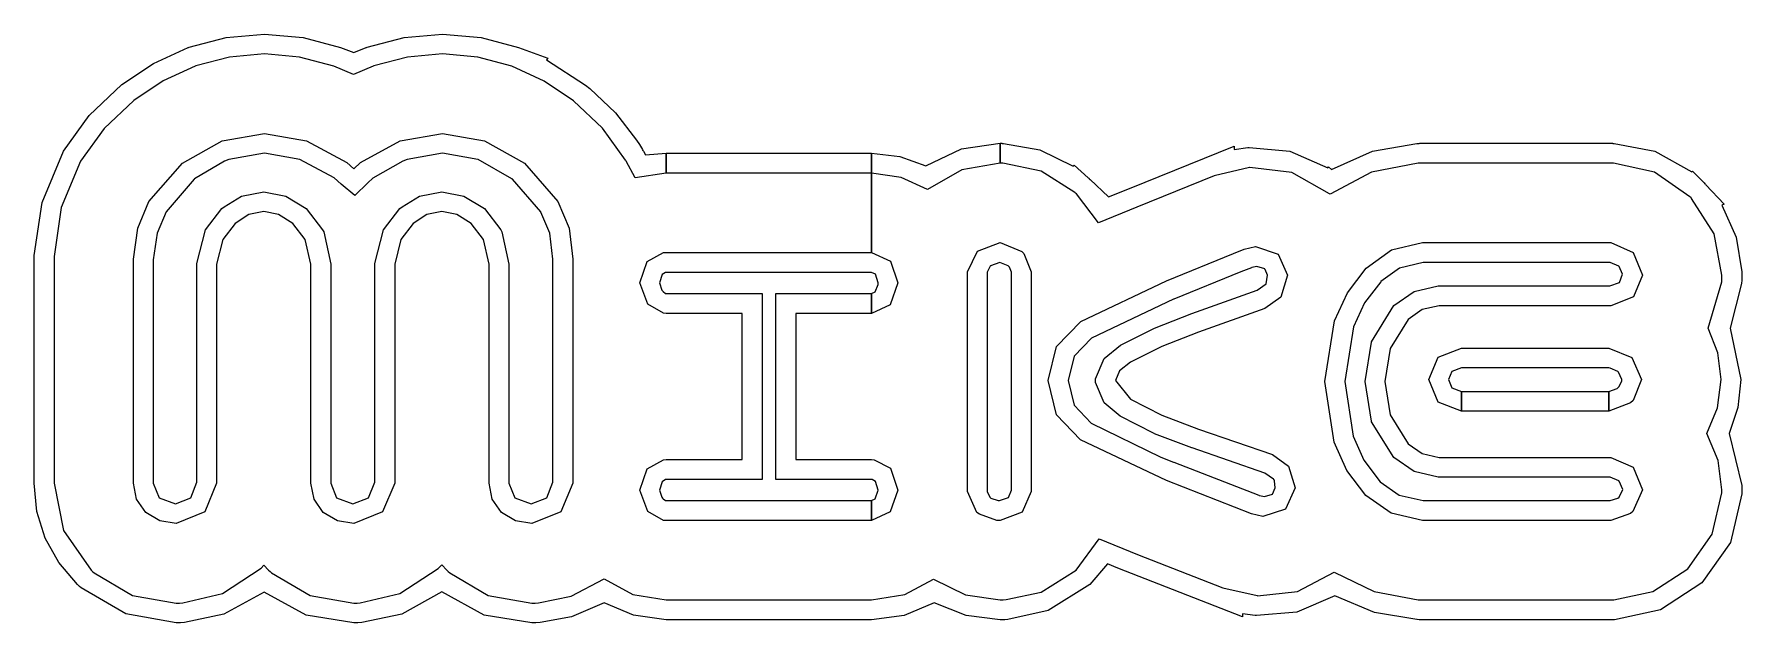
# Model space of a CAD drawing. Extents: x 0 to 45.5, y 0.2 to 15.9.
import ezdxf

# ---------------------------------------------------------------- set-up
doc = ezdxf.new("R2010")
doc.units = 0

msp = doc.modelspace()

# ---------------------------------------------------------------- linework, layer by layer
at = {"layer": 'Layer 1', "color": 7}
for points in [[(28.11459, 12.023307), (28.111944, 12.025635), (28.113267, 12.024338), (28.116971, 12.021243), (28.140254, 11.999521), (28.629733, 11.535468), (29.190913, 11.759226), (31.976178, 12.886561), (31.976178, 12.802583), (32.339716, 12.849097), (32.345007, 12.849599), (32.357443, 12.850631), (32.370143, 12.851425), (32.375434, 12.851663), (33.460456, 12.754336), (34.471461, 12.315538), (34.494215, 12.338002), (34.575442, 12.26876), (35.667938, 12.755434), (36.85112, 12.960724), (36.852179, 12.960724), (36.910387, 12.96382), (36.92441, 12.964587), (42.062876, 12.964587), (42.072137, 12.964322), (42.108649, 12.963026), (43.190066, 12.75719), (44.172661, 12.208038), (44.194621, 12.222511), (44.501273, 11.910647), (44.525879, 11.884797), (44.526938, 11.883527), (44.535669, 11.874743), (44.55075, 11.858974), (45.03335, 11.341423), (44.974348, 11.31224), (45.360043, 10.466728), (45.507218, 9.537417), (45.508276, 9.452406), (45.508276, 9.338715), (45.506424, 9.316226), (45.498751, 9.225288), (45.498486, 9.224759), (45.198978, 8.036729), (45.482082, 6.664733), (45.403071, 5.924007), (45.171462, 5.229159), (45.506424, 3.844728), (45.508276, 3.726672), (45.508276, 3.67603), (45.508011, 3.66595), (45.506424, 3.625363), (45.203377, 2.326369), (44.440154, 1.245677), (43.337571, 0.52619), (42.111559, 0.266164), (42.110766, 0.266164), (42.073195, 0.264868), (42.063935, 0.264603), (36.92441, 0.264603), (36.910387, 0.26537), (36.852179, 0.268466), (36.85112, 0.268466), (35.718044, 0.457289), (34.663548, 0.900211), (33.648244, 0.469761), (32.578369, 0.377765), (32.572549, 0.377765), (32.559584, 0.378294), (32.546619, 0.379591), (32.541063, 0.380093), (32.203191, 0.42248), (32.203191, 0.343158), (28.877118, 1.639958), (28.877118, 1.641519), (28.604862, 1.752353), (28.132052, 1.200724), (27.020116, 0.509709), (25.948501, 0.27262), (25.947999, 0.27262), (25.864787, 0.266164), (25.844123, 0.264603), (25.740248, 0.264603), (24.834051, 0.377616), (23.980163, 0.717543), (23.189311, 0.382141), (22.311782, 0.264603), (16.846502, 0.264603), (15.967915, 0.38346), (15.187673, 0.716511), (14.320654, 0.344639), (13.481853, 0.19097), (13.372025, 0.181921), (13.262223, 0.181921), (11.994847, 0.390521), (10.864175, 1.006414), (9.794132, 0.41486), (8.735896, 0.19097), (8.626067, 0.181921), (8.516265, 0.181921), (7.252958, 0.389149), (6.125202, 1.00099), (5.057494, 0.412515), (4.006475, 0.19097), (3.896646, 0.181921), (3.786844, 0.181921), (2.440489, 0.418577), (1.254703, 1.116481), (1.253668, 1.117275), (1.212587, 1.152649), (1.203284, 1.160931), (1.193984, 1.16945), (1.154709, 1.206651), (1.15419, 1.20718), (0.655255, 1.787361), (0.293901, 2.440868), (0.074145, 3.15139), (0, 3.902619), (0, 9.922147), (0.000517, 9.932466), (0.002067, 9.970195), (0.210775, 11.389901), (0.780313, 12.754005), (1.462378, 13.708868), (2.337321, 14.531156), (3.178471, 15.090178), (4.106196, 15.5174), (4.109053, 15.518432), (4.11162, 15.519207), (4.130749, 15.525925), (5.113367, 15.785162), (6.135018, 15.875), (7.165374, 15.785203), (8.163841, 15.5174), (8.522986, 15.386659), (8.852153, 15.5174), (8.855011, 15.518432), (8.857577, 15.519207), (8.876707, 15.525925), (9.859325, 15.785162), (10.880976, 15.875), (11.911332, 15.785203), (12.909798, 15.5174), (13.690609, 15.233439), (13.651345, 15.194421), (14.695204, 14.517978), (14.812256, 14.426511), (15.491156, 13.779287), (16.051192, 13.048566), (16.055082, 13.048566), (16.128451, 12.929186), (16.210101, 12.79663), (16.218382, 12.783215), (16.218885, 12.782157), (16.217086, 12.785015), (16.218885, 12.782157), (16.220446, 12.779591), (16.221981, 12.776733), (16.221716, 12.777262), (16.220446, 12.779591), (16.224574, 12.772606), (16.235686, 12.754005), (16.294582, 12.653755), (16.846502, 12.700004), (16.846502, 12.170838), (16.014495, 12.04397), (15.779624, 12.485295), (15.765681, 12.50879), (15.75949, 12.5194), (15.14615, 13.370653), (14.374556, 14.097074), (13.59106, 14.625959), (12.728665, 15.019757), (12.728929, 15.020013), (11.819389, 15.264044), (10.880976, 15.345834), (9.950947, 15.264011), (9.052152, 15.026734), (9.033022, 15.020013), (8.512138, 14.801682), (7.982707, 15.019757), (7.982972, 15.020013), (7.073431, 15.264044), (6.135018, 15.345834), (5.204989, 15.264011), (4.306194, 15.026734), (4.287065, 15.020013), (3.435316, 14.627461), (2.656413, 14.108961), (1.862739, 13.362873), (1.2361, 12.485295), (0.72172, 11.252636), (0.530716, 9.950563), (0.529166, 9.911537), (0.529166, 3.902619), (0.780884, 2.648046), (1.518767, 1.590878), (1.558042, 1.553678), (1.599126, 1.518277), (2.62294, 0.915312), (3.786844, 0.711087), (3.87495, 0.711087), (3.962554, 0.71831), (5.021349, 0.964246), (6.048473, 1.64099), (6.121842, 1.717746), (6.24818, 1.590878), (6.287471, 1.553678), (6.328534, 1.518277), (7.352361, 0.915312), (8.516265, 0.711087), (8.604371, 0.711087), (8.691975, 0.71831), (9.748035, 0.962798), (10.77038, 1.62964), (10.861608, 1.724202), (10.994138, 1.590878), (11.033429, 1.553678), (11.074492, 1.518277), (12.098319, 0.915312), (13.262223, 0.711087), (13.350329, 0.711087), (13.437932, 0.71831), (14.315286, 0.896996), (15.190795, 1.351351), (15.952807, 0.942088), (16.846502, 0.793769), (22.311782, 0.793769), (23.199593, 0.938238), (23.970347, 1.346192), (24.817475, 0.931511), (25.740248, 0.793769), (25.823724, 0.793769), (25.906909, 0.800225), (26.83166, 1.004245), (27.770896, 1.587518), (28.383935, 2.422357), (29.406284, 2.001961), (31.674025, 1.117513), (31.674025, 1.118042), (32.591334, 0.906931), (32.596626, 0.906428), (32.602446, 0.906164), (33.664913, 1.021969), (34.644233, 1.534548), (35.707196, 1.013694), (36.880489, 0.796865), (36.938433, 0.793769), (42.054939, 0.793769), (42.092774, 0.795065), (43.137943, 1.016293), (44.072384, 1.626279), (44.720811, 2.543599), (44.977523, 3.645524), (44.97911, 3.686085), (44.97911, 3.726672), (44.87622, 4.509328), (44.575886, 5.22527), (44.856674, 5.912815), (44.952916, 6.664733), (44.865571, 7.379815), (44.61134, 8.038025), (44.971437, 9.270241), (44.97911, 9.361205), (44.97911, 9.452406), (44.769163, 10.555899), (44.163136, 11.498003), (44.163665, 11.498268), (44.145409, 11.516868), (44.124242, 11.539622), (44.123449, 11.539093), (43.177531, 12.193629), (42.090128, 12.434125), (42.053351, 12.435421), (36.938433, 12.435421), (36.880489, 12.432325), (35.643299, 12.191528), (34.536284, 11.606006), (34.522525, 11.618151), (34.522261, 11.617648), (33.519557, 12.186931), (32.40057, 12.323026), (32.395013, 12.322762), (32.389722, 12.322259), (31.447012, 12.101067), (31.447012, 12.101597), (29.380884, 11.265197), (28.363827, 10.845859), (27.775659, 11.61532), (27.776188, 11.615584), (27.754492, 11.635216), (27.734384, 11.654346), (27.733855, 11.653816), (26.836601, 12.219796), (25.814411, 12.434125), (25.77721, 12.435421), (25.740248, 12.435421), (25.740248, 12.964587), (25.786497, 12.964587), (25.795546, 12.964322), (25.832746, 12.963026), (26.802215, 12.794239), (27.691257, 12.359724), (27.715069, 12.383219), (28.088131, 12.04786), (28.104006, 12.033387), (28.113002, 12.024603), (28.11459, 12.023307), (28.11459, 12.023307)], [(14.353628, 3.902619), (14.031167, 3.137806), (13.262223, 2.827751), (12.828138, 2.902165), (12.451937, 3.125407), (12.203894, 3.476806), (12.121209, 3.902619), (12.121209, 9.739982), (11.972381, 10.401439), (11.641652, 10.831387), (11.261314, 11.062897), (10.864439, 11.145579), (10.467565, 11.062897), (10.103763, 10.831387), (9.773035, 10.401439), (9.60767, 9.739982), (9.60767, 3.902619), (9.28521, 3.137806), (8.516265, 2.827751), (8.082181, 2.902165), (7.70598, 3.125407), (7.457937, 3.476806), (7.375251, 3.902619), (7.375251, 9.739982), (7.226423, 10.401439), (6.895694, 10.831387), (6.515356, 11.062897), (6.118482, 11.145579), (5.721607, 11.062897), (5.357806, 10.831387), (5.027077, 10.401439), (4.861713, 9.739982), (4.861713, 3.902619), (4.551658, 3.137806), (3.786844, 2.827751), (3.352759, 2.902165), (2.976559, 3.125407), (2.728515, 3.476806), (2.64583, 3.902619), (2.64583, 9.872273), (2.765719, 10.703229), (3.059241, 11.410162), (3.952209, 12.435421), (5.010541, 13.030733), (6.135018, 13.22917), (7.259496, 13.030733), (8.334364, 12.451957), (8.516265, 12.286593), (8.698166, 12.451957), (9.756498, 13.030733), (10.880976, 13.22917), (12.005454, 13.030733), (13.063786, 12.435421), (13.956753, 11.410162), (14.254409, 10.703229), (14.353628, 9.872273), (14.353628, 3.902619), (14.353628, 3.902619)], [(22.489555, 9.242857), (22.420314, 9.473838), (22.311782, 9.525008), (16.860181, 9.525008), (16.824277, 9.523209), (16.739002, 9.464286), (16.738738, 9.464551), (16.668729, 9.242857), (16.725059, 9.049843), (16.740563, 9.031508), (16.749612, 9.021692), (16.758396, 9.011347), (16.822478, 8.962769), (16.85735, 8.96097), (19.401369, 8.96097), (19.401369, 4.003637), (16.85735, 4.003637), (16.824277, 4.002102), (16.739002, 3.94318), (16.668729, 3.72175), (16.725059, 3.528472), (16.740563, 3.510137), (16.749612, 3.500321), (16.758132, 3.489976), (16.821684, 3.441663), (16.860446, 3.439599), (22.311782, 3.439599), (22.311782, 2.910433), (16.846502, 2.910433), (16.774139, 2.914296), (16.350674, 3.152526), (16.139563, 3.72175), (16.340064, 4.29071), (16.773901, 4.529205), (16.846502, 4.532803), (18.872203, 4.532803), (18.872203, 8.431804), (16.846502, 8.431804), (16.774139, 8.435402), (16.350674, 8.673897), (16.139563, 9.242857), (16.340064, 9.812081), (16.773901, 10.050311), (16.846502, 10.054174), (22.311782, 10.054174), (22.311782, 12.700004), (23.069395, 12.613102), (23.761564, 12.36618), (24.711983, 12.815521), (25.740248, 12.964587), (25.740248, 12.435421), (24.718802, 12.261633), (23.803421, 11.737266), (23.104214, 12.056852), (22.311782, 12.170838), (22.311782, 10.054174), (22.81822, 9.824225), (23.018721, 9.242857), (22.80761, 8.661753), (22.311782, 8.431804), (22.311782, 8.96097), (22.408672, 9.009547), (22.488259, 9.204863), (22.489555, 9.242857), (22.489555, 9.242857)], [(13.824462, 9.872273), (13.742057, 10.57104), (13.506142, 11.132905), (13.503549, 11.137059), (13.500956, 11.141451), (12.748561, 12.010395), (12.740809, 12.016057), (12.733321, 12.022275), (11.829241, 12.531809), (11.824585, 12.533343), (10.880976, 12.700004), (9.937367, 12.533343), (9.820845, 12.488391), (9.025535, 12.035715), (8.890412, 11.912446), (8.548809, 11.570605), (8.17752, 11.880167), (7.996915, 12.042674), (7.083284, 12.531809), (7.078627, 12.533343), (6.135018, 12.700004), (5.19141, 12.533343), (5.076422, 12.488893), (4.276217, 12.017089), (4.267433, 12.010395), (3.515038, 11.141451), (3.277499, 10.568517), (3.174996, 9.859097), (3.174996, 3.902619), (3.331841, 3.518656), (3.765651, 3.357949), (4.177527, 3.511936), (4.332547, 3.930771), (4.332547, 9.751094), (4.333076, 9.761942), (4.565856, 10.660863), (5.001756, 11.222837), (5.062478, 11.276071), (5.52653, 11.554862), (6.118482, 11.674745), (6.702681, 11.557693), (7.251744, 11.222837), (7.687644, 10.660863), (7.715796, 10.608661), (7.904417, 9.739982), (7.904417, 3.902619), (8.061262, 3.518656), (8.495072, 3.357949), (8.913907, 3.514793), (9.078504, 3.936459), (9.078504, 9.751094), (9.079033, 9.761942), (9.311813, 10.660863), (9.747714, 11.222837), (9.808436, 11.276071), (10.272488, 11.554862), (10.864439, 11.674745), (11.448639, 11.557693), (11.997701, 11.222837), (12.433602, 10.660863), (12.461753, 10.608661), (12.650375, 9.739982), (12.650375, 3.902619), (12.807219, 3.518656), (13.24103, 3.357949), (13.659865, 3.514793), (13.824462, 3.936459), (13.824462, 9.872273), (13.824462, 9.872273)], [(22.311782, 12.700004), (22.311782, 12.170838), (16.846502, 12.170838), (16.846502, 12.700004), (22.311782, 12.700004), (22.311782, 12.700004)], [(25.740248, 10.318757), (26.319817, 10.079759), (26.376147, 10.024197), (26.571806, 9.542074), (26.571806, 3.687116), (26.326038, 3.134498), (25.740248, 2.910433), (25.653439, 2.913793), (25.190418, 3.07503), (25.122711, 3.125407), (24.870802, 3.687116), (24.870802, 9.542074), (25.135385, 10.091639), (25.740248, 10.318757), (25.740248, 10.318757)], [(33.400429, 9.446453), (33.223952, 8.860958), (32.795592, 8.56227), (31.031882, 7.92899), (30.048956, 7.546589), (29.217636, 7.128521), (28.927686, 6.89837), (28.814147, 6.638355), (29.217636, 6.148479), (30.048956, 5.718532), (31.031882, 5.34801), (32.997204, 4.66692), (33.425564, 4.356326), (33.602041, 3.782737), (33.350158, 3.209121), (32.745321, 3.017907), (32.442903, 3.089741), (30.175162, 3.973924), (27.882021, 5.061202), (27.245699, 5.730309), (27.025301, 6.638355), (27.248874, 7.546565), (27.894721, 8.215798), (30.175162, 9.303049), (31.961097, 10.02626), (32.241291, 10.139449), (32.543709, 10.211283), (33.148546, 10.008189), (33.400429, 9.446453), (33.400429, 9.446453)], [(35.995459, 6.614595), (36.138598, 5.723188), (36.61961, 4.957088), (36.98705, 4.696583), (37.439024, 4.593022), (42.017103, 4.593022), (42.615325, 4.329206), (42.862446, 3.726672), (42.602361, 3.148928), (42.542036, 3.095959), (42.017103, 2.910433), (36.996905, 2.910433), (36.164494, 3.101968), (35.488253, 3.576018), (34.984223, 4.244606), (34.642911, 4.994791), (34.39579, 6.614595), (34.655875, 8.234399), (34.997286, 8.981525), (35.501218, 9.640763), (36.167702, 10.124153), (36.996905, 10.318757), (42.017103, 10.318757), (42.615325, 10.054941), (42.862446, 9.452406), (42.618567, 8.871637), (42.017103, 8.636168), (37.439024, 8.636168), (36.98705, 8.532607), (36.61961, 8.272102), (36.138598, 7.493619), (35.995459, 6.614595), (35.995459, 6.614595)], [(25.399968, 3.687116), (25.46405, 3.53133), (25.493234, 3.50937), (25.692465, 3.441927), (25.721913, 3.440631), (25.9648, 3.521249), (26.042561, 3.722015), (26.042561, 9.52604), (25.989856, 9.661956), (25.952894, 9.698389), (25.730432, 9.789326), (25.489635, 9.698389), (25.484449, 9.693733), (25.479025, 9.689076), (25.399968, 9.526304), (25.399968, 3.687116), (25.399968, 3.687116)], [(32.871263, 9.446453), (32.804852, 9.605626), (32.799825, 9.610283), (32.794269, 9.614913), (32.582074, 9.683652), (32.582338, 9.683387), (32.45084, 9.653437), (32.439463, 9.64878), (32.15927, 9.535591), (30.373864, 8.812645), (30.368837, 8.810581), (30.364339, 8.808782), (28.180206, 7.770585), (27.713548, 7.293598), (27.554467, 6.638355), (27.710968, 5.98245), (28.166712, 5.507421), (30.021704, 4.602574), (30.364339, 4.468218), (30.367249, 4.466922), (32.635255, 3.582738), (32.643986, 3.579378), (32.652453, 3.575753), (32.783686, 3.545803), (33.001967, 3.608324), (33.072875, 3.782737), (33.052238, 3.967733), (33.043242, 3.990461), (33.035569, 3.998213), (33.023663, 4.011918), (32.79718, 4.176251), (30.85858, 4.848027), (30.848261, 4.851652), (29.85925, 5.224502), (29.851312, 5.227598), (29.843639, 5.230958), (28.944851, 5.69501), (28.51917, 6.048215), (28.287362, 6.587713), (28.282864, 6.637085), (28.287362, 6.686694), (28.515532, 7.230306), (28.946703, 7.58326), (29.854487, 8.038792), (30.848261, 8.425348), (30.850907, 8.426115), (30.853024, 8.427147), (32.594774, 9.052674), (32.833427, 9.218039), (32.835279, 9.219864), (32.871263, 9.446453), (32.871263, 9.446453)], [(35.466293, 6.614595), (35.636684, 7.661815), (35.639859, 7.670599), (36.237817, 8.638496), (36.772241, 9.016188), (37.412036, 9.164567), (37.42553, 9.165334), (41.990645, 9.165334), (42.250995, 9.252408), (42.332222, 9.474102), (42.238295, 9.683917), (42.233268, 9.688811), (42.228505, 9.694235), (42.002287, 9.789591), (37.015691, 9.789591), (36.382246, 9.640284), (35.888303, 9.280057), (35.886451, 9.277993), (35.884599, 9.276194), (35.45098, 8.708998), (35.158847, 8.069034), (34.924956, 6.614595), (35.146412, 5.157827), (35.437387, 4.518039), (35.869253, 3.94318), (36.375202, 3.587557), (37.015691, 3.439599), (42.002287, 3.439599), (42.207074, 3.506274), (42.24147, 3.536754), (42.332751, 3.736223), (42.238295, 3.958182), (42.233268, 3.963076), (42.228505, 3.9685), (42.002287, 4.063856), (37.42553, 4.063856), (37.412036, 4.064623), (36.772241, 4.213002), (36.237817, 4.590694), (35.641711, 5.541526), (35.638272, 5.55031), (35.635626, 5.559359), (35.466293, 6.614595), (35.466293, 6.614595)], [(22.489555, 3.72175), (22.419784, 3.953525), (22.335039, 4.002102), (22.300934, 4.003637), (19.767499, 4.003637), (19.767499, 8.96097), (22.311782, 8.96097), (22.311782, 8.431804), (20.296665, 8.431804), (20.296665, 4.532803), (22.311782, 4.532803), (22.384383, 4.529205), (22.81822, 4.302854), (23.018721, 3.72175), (22.80761, 3.140382), (22.311782, 2.910433), (22.311782, 3.439599), (22.408672, 3.488176), (22.489555, 3.72175), (22.489555, 3.72175)], [(42.307086, 6.664733), (42.218451, 6.86497), (42.208661, 6.874019), (42.199136, 6.883835), (42.00308, 6.975301), (41.96498, 6.976836), (38.03751, 6.976836), (37.781129, 6.886666), (37.69514, 6.664733), (37.781129, 6.443278), (38.03751, 6.352605), (38.03751, 5.823439), (37.413095, 6.062172), (37.165974, 6.664733), (37.413095, 7.267533), (38.03751, 7.506002), (41.96498, 7.506002), (42.576432, 7.254859), (42.836252, 6.664733), (42.607917, 6.104796), (42.544946, 6.044339), (41.96498, 5.823439), (41.96498, 6.352605), (42.18432, 6.431662), (42.235384, 6.481007), (42.306028, 6.634994), (42.307086, 6.664733), (42.307086, 6.664733)], [(41.96498, 6.352605), (41.96498, 5.823439), (38.03751, 5.823439), (38.03751, 6.352605), (41.96498, 6.352605), (41.96498, 6.352605)]]:
    msp.add_lwpolyline(points, close=True, dxfattribs=at)

doc.saveas('drawing.dxf')
